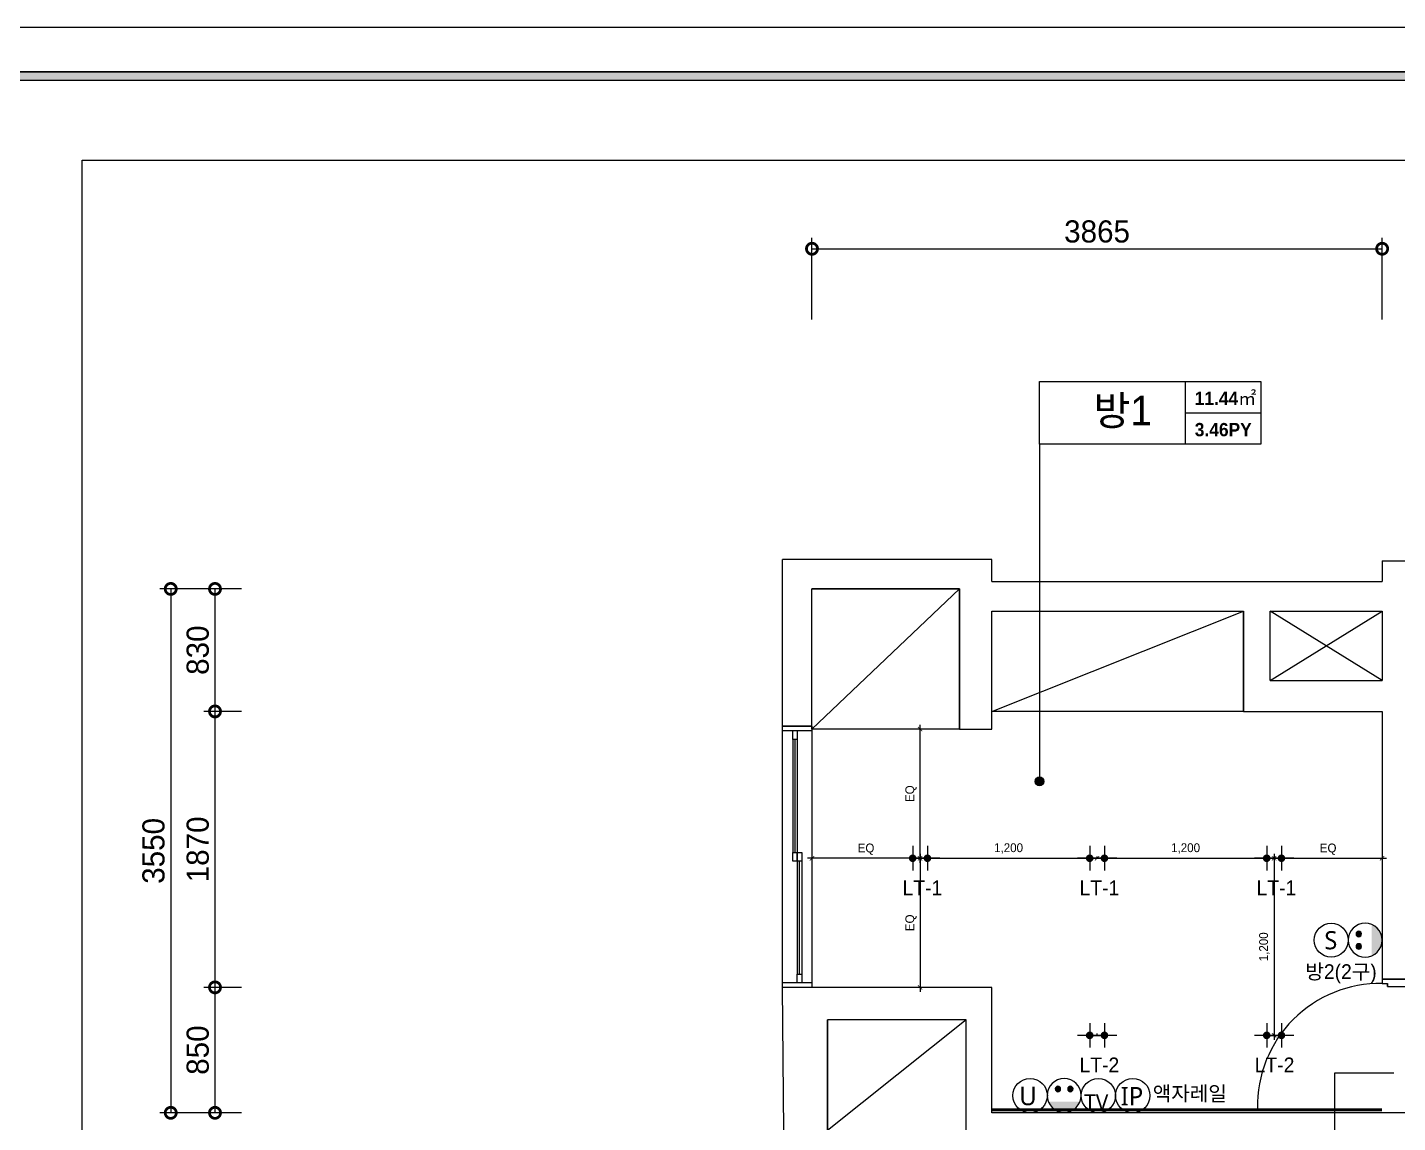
# Model space of a CAD drawing. Header units: inches. Extents: x -192760 to -100777, y -168280 to -114728.
# Drawn here: x -165832 to -156543, y -143885 to -136463 of the extents above; entities that cross this region are included whole.
import ezdxf
from ezdxf.enums import TextEntityAlignment as Align

# ---------------------------------------------------------------- set-up
doc = ezdxf.new("R2010")
doc.units = ezdxf.units.IN
doc.header["$LTSCALE"] = 50
doc.header["$MEASUREMENT"] = 0
for name, color, linetype in [('0-ELC TEXT', 7, 'Continuous'), ('03-TEXT', 3, 'Continuous'), ('06-FUR', 6, 'Continuous'), ('06-LIGHT', 4, 'Continuous'), ('07-DIM', 5, 'Continuous'), ('3.기호.계단선', 30, 'Continuous'), ('_LIBR', 4, 'Continuous'), ('F-SYM', 7, 'Continuous'), ('FORM(YOURNAME)-11', 1, 'Continuous'), ('RC-LIGHT', 7, 'Continuous'), ('도면층2', 2, 'Continuous'), ('도면층4', 4, 'Continuous'), ('도면층5', 5, 'Continuous'), ('도면층8', 8, 'Continuous'), ('설비', 7, 'Continuous')]:
    doc.layers.add(name, color=color, linetype=linetype)
doc.styles.add('HY 울릉도 L', font='')
doc.styles.add('HY울릉도L', font='Expo M.ttf')
doc.styles.get("Standard").update_dxf_attribs({"font": 'txt.shx', "bigfont": 'whgtxt.shx'})
doc.styles.add('YOURNAME', font='HY울릉도M.TTF')
doc.styles.add('넥슨고딕', font='NEXONLv1GothicBold.ttf')
doc.styles.add('코레일둥고', font='Korail_Round_Gothic_Medium.ttf')
doc.styles.get('HY 울릉도 L').set_extended_font_data('HY울릉도L')
doc.linetypes.add('ZIGZAG', pattern='A,0.0001,-0.2,[131,ltypeshp.shx,S=0.2,R=0,X=-0.2,Y=0],-0.4,[131,ltypeshp.shx,S=0.2,R=180,X=0.2,Y=0],-0.2', length=0.8001)
doc.dimstyles.new('30', dxfattribs={"dimscale": 30, "dimtxt": 2, "dimasz": 1, "dimexe": 1, "dimexo": 1, "dimgap": 1, "dimtad": 1, "dimdec": 0, "dimrnd": 0.05, "dimdsep": 46, "dimlunit": 6, "dimtxsty": 'HY 울릉도 L', "dimblk": 'ARCHTICK', "dimcen": 2.5, "dimdle": 1, "dimclrd": 133, "dimclre": 133, "dimclrt": 30, "dimadec": 0, "dimazin": 0, "dimtfac": 1, "dimtdec": 0, "dimtix": 1, "dimtmove": 2, "dimatfit": 3, "dimldrblk": 'ARCHTICK', "dimfxl": 0, "dimlwd": -1, "dimlwe": -1, "dimarcsym": 0})
doc.dimstyles.new('60', dxfattribs={"dimscale": 60, "dimtxt": 2.5, "dimasz": 2.5, "dimexe": 1.25, "dimexo": 2, "dimtad": 1, "dimdec": 0, "dimtxsty": 'HY울릉도L', "dimblk": 'DOTSMALL', "dimcen": 2.5, "dimclrd": 1, "dimclre": 1, "dimclrt": 2, "dimadec": 0, "dimazin": 0, "dimtfac": 1, "dimtdec": 0, "dimtix": 1, "dimtmove": 0, "dimatfit": 3, "dimldrblk": 'DOTSMALL', "dimfxl": 0, "dimarcsym": 0})

# ---------------------------------------------------------------- blocks, each defined once
blk = doc.blocks.new('FORM-PLAN')
at = {"layer": 'FORM(YOURNAME)-11'}
h = blk.add_hatch(color=256, dxfattribs=at)
h.dxf.hatch_style = 1
h.paths.add_polyline_path([(-71444, 55115), (10556, 55115), (10556, 54915), (-71444, 54915)])
h.paths.add_polyline_path([(-71444, -2085), (10556, -2085), (10556, -2285), (-71444, -2285)])
at = {"layer": 'Defpoints', "color": 158}
for points in [[(-71444, -2285), (10556, -2285), (10556, 55115), (-71444, 55115)], [(-69444, 53115), (-64, 53115), (-64, 1215), (-69444, 1215)]]:
    blk.add_lwpolyline(points, close=True, dxfattribs=at)
at = {"layer": 'FORM(YOURNAME)-11', "color": 250}
blk.add_lwpolyline([(-72444, -3285), (11556, -3285), (11556, 56115), (-72444, 56115)], close=True, dxfattribs=at)
at = {"layer": 'FORM(YOURNAME)-11'}
blk.add_lwpolyline([(-71444, 55115), (10556, 55115), (10556, 54915), (-71444, 54915)], close=True, dxfattribs=at)
at = {"layer": 'FORM(YOURNAME)-11', "color": 3, "style": 'YOURNAME'}
for tag, height, p in [('1', 450, (9905, 18188)), ('2', 450, (9905, 17544)), ('3', 450, (9905, 16257)), ('4', 450, (9905, 14326)), ('5', 515, (9905, 12009)), ('6', 515, (9905, 9757)), ('7', 515, (9905, 7504)), ('8', 515, (9905, 5252)), ('9', 515, (9905, 2999)), ('10', 515, (5655, 811)), ('11', 515, (9905, 747)), ('12', 515, (5655, -1441)), ('13', 515, (9905, -1441))]:
    blk.add_attdef(tag, text='', height=height, dxfattribs=at).set_placement(p, align=Align.MIDDLE_RIGHT)
blk = doc.blocks.new('*U428')
at = {"layer": 'F-SYM', "xscale": 0.3, "yscale": 0.3, "zscale": 0.3}
blk.add_blockref('FORM-PLAN', (-144626.9, -153298), dxfattribs=at)
blk = doc.blocks.new('_DOTSMALL')
at = {"color": 0, "linetype": 'ByBlock', "const_width": 0.5}
blk.add_lwpolyline([(-0.0625, 0, 1), (0.0625, 0, 1)], format="xyb", close=True, dxfattribs=at)
blk = doc.blocks.new('*D208')
at = {"layer": '07-DIM', "color": 1, "lineweight": -2}
for p, q in [((-164380.2, -140268.4), (-164935.2, -140268.4)), ((-164860.2, -140268.4), (-164860.2, -143818.4)), ((-164380.2, -143818.4), (-164935.2, -143818.4))]:
    blk.add_line(p, q, dxfattribs=at)
at = {"layer": 'Defpoints', "color": 0}
for p in [(-164260.2, -140268.4), (-164860.2, -143818.4), (-164260.2, -143818.4)]:
    blk.add_point(p, dxfattribs=at)
at = {"layer": '07-DIM', "color": 1, "lineweight": -2, "xscale": 150, "yscale": 150, "zscale": 150}
for p, rotation in [((-164860.2, -140268.4), 90), ((-164860.2, -143818.4), 270)]:
    blk.add_blockref('_DOTSMALL', p, dxfattribs=dict(at, rotation=rotation))
at = {"layer": '07-DIM', "color": 2, "insert": (-164976.4, -142043.4), "char_height": 150, "attachment_point": 5, "rotation": 90, "style": 'HY울릉도L'}
blk.add_mtext('3550', dxfattribs=at)
blk = doc.blocks.new('*D209')
at = {"layer": '07-DIM', "color": 1, "lineweight": -2}
for p, q in [((-164380.2, -142968.4), (-164635.2, -142968.4)), ((-164560.2, -143818.4), (-164560.2, -142968.4)), ((-164380.2, -143818.4), (-164635.2, -143818.4))]:
    blk.add_line(p, q, dxfattribs=at)
at = {"layer": 'Defpoints', "color": 0}
for p in [(-164560.2, -142968.4), (-164260.2, -142968.4), (-164260.2, -143818.4)]:
    blk.add_point(p, dxfattribs=at)
at = {"layer": '07-DIM', "color": 1, "lineweight": -2, "xscale": 150, "yscale": 150, "zscale": 150}
for p, rotation in [((-164560.2, -142968.4), 90), ((-164560.2, -143818.4), 270)]:
    blk.add_blockref('_DOTSMALL', p, dxfattribs=dict(at, rotation=rotation))
at = {"layer": '07-DIM', "color": 2, "insert": (-164676.6, -143393.4), "char_height": 150, "attachment_point": 5, "rotation": 90, "style": 'HY울릉도L'}
blk.add_mtext('850', dxfattribs=at)
blk = doc.blocks.new('*D198')
at = {"layer": '07-DIM', "color": 1, "lineweight": -2}
for p, q in [((-164380.2, -141098.4), (-164635.2, -141098.4)), ((-164560.2, -142968.4), (-164560.2, -141098.4)), ((-164380.2, -142968.4), (-164635.2, -142968.4))]:
    blk.add_line(p, q, dxfattribs=at)
at = {"layer": 'Defpoints', "color": 0}
for p in [(-164560.2, -141098.4), (-164260.2, -141098.4), (-164260.2, -142968.4)]:
    blk.add_point(p, dxfattribs=at)
at = {"layer": '07-DIM', "color": 1, "lineweight": -2, "xscale": 150, "yscale": 150, "zscale": 150}
for p, rotation in [((-164560.2, -141098.4), 90), ((-164560.2, -142968.4), 270)]:
    blk.add_blockref('_DOTSMALL', p, dxfattribs=dict(at, rotation=rotation))
at = {"layer": '07-DIM', "color": 2, "insert": (-164676.6, -142033.4), "char_height": 150, "attachment_point": 5, "rotation": 90, "style": 'HY울릉도L'}
blk.add_mtext('1870', dxfattribs=at)
blk = doc.blocks.new('*D199')
at = {"layer": '07-DIM', "color": 1, "lineweight": -2}
for p, q in [((-164380.2, -140268.4), (-164635.2, -140268.4)), ((-164560.2, -141098.4), (-164560.2, -140268.4)), ((-164380.2, -141098.4), (-164635.2, -141098.4))]:
    blk.add_line(p, q, dxfattribs=at)
at = {"layer": 'Defpoints', "color": 0}
for p in [(-164560.2, -140268.4), (-164260.2, -140268.4), (-164260.2, -141098.4)]:
    blk.add_point(p, dxfattribs=at)
at = {"layer": '07-DIM', "color": 1, "lineweight": -2, "xscale": 150, "yscale": 150, "zscale": 150}
for p, rotation in [((-164560.2, -140268.4), 90), ((-164560.2, -141098.4), 270)]:
    blk.add_blockref('_DOTSMALL', p, dxfattribs=dict(at, rotation=rotation))
at = {"layer": '07-DIM', "color": 2, "insert": (-164676.6, -140683.4), "char_height": 150, "attachment_point": 5, "rotation": 90, "style": 'HY울릉도L'}
blk.add_mtext('830', dxfattribs=at)
blk = doc.blocks.new('*D200')
at = {"layer": '07-DIM', "color": 1, "lineweight": -2}
for p, q in [((-160513.2, -138443.4), (-160513.2, -137888.4)), ((-156648.2, -138443.4), (-156648.2, -137888.4)), ((-160513.2, -137963.4), (-156648.2, -137963.4))]:
    blk.add_line(p, q, dxfattribs=at)
at = {"layer": 'Defpoints', "color": 0}
for p in [(-156648.2, -137963.4), (-160513.2, -138563.4), (-156648.2, -138563.4)]:
    blk.add_point(p, dxfattribs=at)
at = {"layer": '07-DIM', "color": 1, "lineweight": -2, "xscale": 150, "yscale": 150, "zscale": 150, "rotation": 180}
blk.add_blockref('_DOTSMALL', (-160513.2, -137963.4), dxfattribs=at)
at = {"layer": '07-DIM', "color": 1, "lineweight": -2, "xscale": 150, "yscale": 150, "zscale": 150}
blk.add_blockref('_DOTSMALL', (-156648.2, -137963.4), dxfattribs=at)
at = {"layer": '07-DIM', "color": 2, "insert": (-158580.7, -137847), "char_height": 150, "attachment_point": 5, "style": 'HY울릉도L'}
blk.add_mtext('3865', dxfattribs=at)
blk = doc.blocks.new('swich')
at = {"layer": '설비', "color": 140}
blk.add_circle((372828.6, -86554.1), 84, dxfattribs=at)
at = {"layer": '설비', "color": 140, "insert": (372858.7, -86509.1), "char_height": 90, "attachment_point": 3}
blk.add_mtext_dynamic_manual_height_columns('{\\fMalgun Gothic|b0|i0|c129|p50;S}', width=143.497, gutter_width=1, heights=[0], dxfattribs=at)
blk = doc.blocks.new('egoo')
at = {"layer": '설비'}
h = blk.add_hatch(color=140, dxfattribs=at)
edge = h.paths.add_edge_path()
edge.add_arc((1015645, 443434), 22.3, 0, 360)
h = blk.add_hatch(color=140, dxfattribs=at)
edge = h.paths.add_edge_path()
edge.add_arc((1015748, 443434), 22.3, 0, 360)
h = blk.add_hatch(color=140, dxfattribs=at)
edge = h.paths.add_edge_path()
edge.add_line((1015826, 443329), (1015567, 443329))
edge.add_ellipse((1015696, 443381), major_axis=(99, 99), ratio=1, start_angle=156.9578, end_angle=293.0422)
at = {"layer": '설비', "color": 140}
for centre, radius in [((1015696, 443381), 140), ((1015645, 443434), 22.3), ((1015748, 443434), 22.3)]:
    blk.add_circle(centre, radius, dxfattribs=at)
blk = doc.blocks.new('utp')
at = {"layer": '설비', "color": 140}
blk.add_circle((372928, -86921), 140, dxfattribs=at)
at = {"layer": '설비', "color": 140, "insert": (372982, -87001), "char_height": 150, "attachment_point": 9}
blk.add_mtext_dynamic_manual_height_columns('{\\fMalgun Gothic|b0|i0|c129|p50;U}', width=275.64, gutter_width=1, heights=[0], dxfattribs=at)
blk = doc.blocks.new('TV')
at = {"layer": '설비', "color": 140}
blk.add_circle((146227, 46947), 140, dxfattribs=at)
at = {"layer": '설비', "color": 140, "insert": (146088, 46828), "char_height": 130, "attachment_point": 7}
blk.add_mtext_dynamic_manual_height_columns('{\\fMalgun Gothic|b0|i0|c129|p50;\\W0.54937; \\W1;TV}', width=275.64, gutter_width=1, heights=[0], dxfattribs=at)
blk = doc.blocks.new('flloo')
at = {"layer": '도면층2'}
for p, q in [((-160713.2, -120063.3), (-160713.2, -118933.3)), ((-159293.2, -118933.3), (-160713.2, -118933.3)), ((-159293.2, -119083.3), (-159293.2, -118933.3)), ((-156648.2, -118943.3), (-149898.2, -118943.3)), ((-156648.2, -118943.3), (-156648.2, -119083.3)), ((-160513.2, -120063.3), (-160513.2, -119133.3)), ((-159513.2, -119133.3), (-160513.2, -119133.3)), ((-159513.2, -120083.3), (-159513.2, -119133.3)), ((-159293.2, -119083.3), (-156648.2, -119083.3)), ((-159293.2, -120083.3), (-159293.2, -119283.3)), ((-159293.2, -119283.3), (-157588.2, -119283.3)), ((-157588.2, -119963.3), (-157588.2, -119283.3)), ((-157408.2, -119753.3), (-157408.2, -119283.3)), ((-157408.2, -119283.3), (-156648.2, -119283.3)), ((-156648.2, -119283.3), (-156648.2, -119753.3)), ((-157408.2, -119753.3), (-156648.2, -119753.3)), ((-157588.2, -119963.3), (-156648.2, -119963.3)), ((-156648.2, -119963.3), (-156648.2, -121778.3)), ((-160513.2, -120063.3), (-160713.2, -120063.3)), ((-159513.2, -120083.3), (-159293.2, -120083.3)), ((-160703.2, -122803.3), (-160713.2, -121833.3)), ((-159293.2, -121833.3), (-160712.2, -121833.3)), ((-159293.2, -122683.3), (-159293.2, -121833.3)), ((-156648.2, -121778.3), (-156393.2, -121778.3)), ((-160408.2, -122803.3), (-160408.2, -122053.3)), ((-159468.2, -122053.3), (-160408.2, -122053.3)), ((-159468.2, -122873.3), (-159468.2, -122053.3)), ((-156393.2, -122683.3), (-159293.2, -122683.3))]:
    blk.add_line(p, q, dxfattribs=at)
at = {"layer": '도면층4'}
for p, q in [((-160713.2, -121833.3), (-160713.2, -120063.3)), ((-160713.2, -120063.3), (-160513.2, -120063.3)), ((-160713.2, -120093.3), (-160513.2, -120093.3)), ((-160513.2, -120063.3), (-160513.2, -121833.3)), ((-160628.2, -120918.3), (-160628.2, -120153.3)), ((-160598.2, -121743.3), (-160598.2, -120978.3)), ((-160513.2, -121803.3), (-160713.2, -121803.3)), ((-160513.2, -121833.3), (-160713.2, -121833.3))]:
    blk.add_line(p, q, dxfattribs=at)
for points in [[(-160613.2, -120153.3), (-160643.2, -120153.3), (-160643.2, -120093.3), (-160613.2, -120093.3)], [(-160613.2, -120978.3), (-160643.2, -120978.3), (-160643.2, -120918.3), (-160613.2, -120918.3)], [(-160583.2, -120978.3), (-160613.2, -120978.3), (-160613.2, -120918.3), (-160583.2, -120918.3)], [(-160583.2, -121803.3), (-160613.2, -121803.3), (-160613.2, -121743.3), (-160583.2, -121743.3)]]:
    blk.add_lwpolyline(points, close=True, dxfattribs=at)
at = {"layer": '도면층5'}
for p, q in [((-160643.2, -120153.3), (-160643.2, -120918.3)), ((-160613.2, -120153.3), (-160613.2, -120918.3)), ((-160613.2, -120978.3), (-160613.2, -121743.3)), ((-160583.2, -120978.3), (-160583.2, -121743.3))]:
    blk.add_line(p, q, dxfattribs=at)
at = {"layer": '도면층8'}
for p, q in [((-156648.2, -119753.3), (-157408.2, -119283.3)), ((-157408.2, -119753.3), (-156648.2, -119283.3))]:
    blk.add_line(p, q, dxfattribs=at)
blk = doc.blocks.new('asrffwtrw')
at = {"layer": '06-FUR', "color": 8}
for p, q in [((-212896, -155979.6), (-213896, -156929.6)), ((-212676, -156809.6), (-210971, -156129.6)), ((-212851, -158899.6), (-213791, -159649.6))]:
    blk.add_line(p, q, dxfattribs=at)
for points in [[(-212896, -156929.6), (-213896, -156929.6), (-213896, -155979.6), (-212896, -155979.6)], [(-210971, -156809.6), (-212676, -156809.6), (-212676, -156129.6), (-210971, -156129.6)], [(-213791, -159649.6), (-212851, -159649.6), (-212851, -158899.6), (-213791, -158899.6)]]:
    blk.add_lwpolyline(points, close=True, dxfattribs=at)
at = {"layer": '_LIBR', "color": 8, "linetype": 'Continuous'}
blk.add_lwpolyline([(-209995.1, -158674.5), (-209776, -158674.5), (-209776, -158624.6), (-210031, -158624.6), (-210031, -158654), (-209995.1, -158654), (-209995.1, -158674.5), (-209995.1, -158654)], dxfattribs=at)
blk.add_arc((-210047.4, -159482.6), 828.8, 88.86694, 181.21835, dxfattribs=at)
at = {"layer": '도면층2'}
blk.add_blockref('flloo', (-53382.8, -36846.4), dxfattribs=at)
blk = doc.blocks.new('2DLSCL')
h = blk.add_hatch(color=256)
h.dxf.hatch_style = 1
edge = h.paths.add_edge_path()
edge.add_arc((36127.3, 44397.2), 26, 0, 360, ccw=False)
h = blk.add_hatch(color=256)
h.dxf.hatch_style = 1
edge = h.paths.add_edge_path()
edge.add_arc((36227.3, 44397.2), 26, 0, 360, ccw=False)
at = {"color": 1, "linetype": 'Continuous'}
for p, q in [((36127.3, 44480.5), (36127.3, 44313.9)), ((36227.3, 44480.5), (36227.3, 44313.9)), ((36210.6, 44397.2), (36044, 44397.2)), ((36310.6, 44397.2), (36144, 44397.2))]:
    blk.add_line(p, q, dxfattribs=at)
blk.add_lwpolyline([(36127.3, 44397.2), (36227.3, 44397.2), (36177.3, 44397.2), (36177.3, 44408.9)], dxfattribs=at)
blk = doc.blocks.new('_ArchTick')
at = {"color": 0, "linetype": 'ByBlock', "const_width": 0.15}
blk.add_lwpolyline([(-0.5, -0.5), (0.5, 0.5)], dxfattribs=at)
blk = doc.blocks.new('*D235')
at = {"layer": 'Defpoints', "color": 0}
for p in [(-159780.7, -142093.4), (-158580.7, -142093.4), (-158580.7, -142093.4)]:
    blk.add_point(p, dxfattribs=at)
at = {"layer": 'RC-LIGHT', "color": 133}
blk.add_line((-159810.7, -142093.4), (-158550.7, -142093.4), dxfattribs=at)
at = {"layer": 'RC-LIGHT', "color": 133, "xscale": 30, "yscale": 30, "zscale": 30, "rotation": 180}
blk.add_blockref('_ArchTick', (-159780.7, -142093.4), dxfattribs=at)
at = {"layer": 'RC-LIGHT', "color": 133, "xscale": 30, "yscale": 30, "zscale": 30}
blk.add_blockref('_ArchTick', (-158580.7, -142093.4), dxfattribs=at)
at = {"layer": 'RC-LIGHT', "color": 30, "insert": (-159180.7, -142027.5), "char_height": 60, "attachment_point": 5, "style": 'HY 울릉도 L'}
blk.add_mtext('1,200', dxfattribs=at)
blk = doc.blocks.new('*D236')
at = {"layer": 'Defpoints', "color": 0}
for p in [(-159780.7, -141218.4), (-159780.7, -141218.4), (-159780.7, -142093.4)]:
    blk.add_point(p, dxfattribs=at)
at = {"layer": 'RC-LIGHT', "color": 133}
for p, q in [((-159810.7, -141218.4), (-159810.7, -141218.4)), ((-159780.7, -142123.4), (-159780.7, -141188.4)), ((-159810.7, -142093.4), (-159810.7, -142093.4))]:
    blk.add_line(p, q, dxfattribs=at)
at = {"layer": 'RC-LIGHT', "color": 133, "xscale": 30, "yscale": 30, "zscale": 30}
for p, rotation in [((-159780.7, -141218.4), 90), ((-159780.7, -142093.4), 270)]:
    blk.add_blockref('_ArchTick', p, dxfattribs=dict(at, rotation=rotation))
at = {"layer": 'RC-LIGHT', "color": 30, "insert": (-159842, -141655.9), "char_height": 60, "attachment_point": 5, "rotation": 90, "style": 'HY 울릉도 L'}
blk.add_mtext('EQ', dxfattribs=at)
blk = doc.blocks.new('*D237')
at = {"layer": 'Defpoints', "color": 0}
for p in [(-159780.7, -142093.4), (-159780.7, -142968.4), (-159780.7, -142968.4)]:
    blk.add_point(p, dxfattribs=at)
at = {"layer": 'RC-LIGHT', "color": 133}
for p, q in [((-159810.7, -142093.4), (-159810.7, -142093.4)), ((-159780.7, -142063.4), (-159780.7, -142998.4)), ((-159810.7, -142968.4), (-159810.7, -142968.4))]:
    blk.add_line(p, q, dxfattribs=at)
at = {"layer": 'RC-LIGHT', "color": 133, "xscale": 30, "yscale": 30, "zscale": 30}
for p, rotation in [((-159780.7, -142093.4), 90), ((-159780.7, -142968.4), 270)]:
    blk.add_blockref('_ArchTick', p, dxfattribs=dict(at, rotation=rotation))
at = {"layer": 'RC-LIGHT', "color": 30, "insert": (-159842, -142530.9), "char_height": 60, "attachment_point": 5, "rotation": 90, "style": 'HY 울릉도 L'}
blk.add_mtext('EQ', dxfattribs=at)
blk = doc.blocks.new('*D238')
at = {"layer": 'Defpoints', "color": 0}
for p in [(-160513.2, -142093.4), (-160513.2, -142093.4), (-159780.7, -142093.4)]:
    blk.add_point(p, dxfattribs=at)
at = {"layer": 'RC-LIGHT', "color": 133}
blk.add_line((-159750.7, -142093.4), (-160543.2, -142093.4), dxfattribs=at)
at = {"layer": 'RC-LIGHT', "color": 133, "xscale": 30, "yscale": 30, "zscale": 30, "rotation": 180}
blk.add_blockref('_ArchTick', (-160513.2, -142093.4), dxfattribs=at)
at = {"layer": 'RC-LIGHT', "color": 133, "xscale": 30, "yscale": 30, "zscale": 30}
blk.add_blockref('_ArchTick', (-159780.7, -142093.4), dxfattribs=at)
at = {"layer": 'RC-LIGHT', "color": 30, "insert": (-160146.9, -142032.1), "char_height": 60, "attachment_point": 5, "style": 'HY 울릉도 L'}
blk.add_mtext('EQ', dxfattribs=at)
blk = doc.blocks.new('*D239')
at = {"layer": 'Defpoints', "color": 0}
for p in [(-158580.7, -142093.4), (-157380.7, -142093.4), (-157380.7, -142093.4)]:
    blk.add_point(p, dxfattribs=at)
at = {"layer": 'RC-LIGHT', "color": 133}
blk.add_line((-158610.7, -142093.4), (-157350.7, -142093.4), dxfattribs=at)
at = {"layer": 'RC-LIGHT', "color": 133, "xscale": 30, "yscale": 30, "zscale": 30, "rotation": 180}
blk.add_blockref('_ArchTick', (-158580.7, -142093.4), dxfattribs=at)
at = {"layer": 'RC-LIGHT', "color": 133, "xscale": 30, "yscale": 30, "zscale": 30}
blk.add_blockref('_ArchTick', (-157380.7, -142093.4), dxfattribs=at)
at = {"layer": 'RC-LIGHT', "color": 30, "insert": (-157980.7, -142027.5), "char_height": 60, "attachment_point": 5, "style": 'HY 울릉도 L'}
blk.add_mtext('1,200', dxfattribs=at)
blk = doc.blocks.new('*D240')
at = {"layer": 'Defpoints', "color": 0}
for p in [(-157380.7, -142093.4), (-156648.2, -142093.4), (-156648.2, -142093.4)]:
    blk.add_point(p, dxfattribs=at)
at = {"layer": 'RC-LIGHT', "color": 133}
blk.add_line((-157410.7, -142093.4), (-156618.2, -142093.4), dxfattribs=at)
at = {"layer": 'RC-LIGHT', "color": 133, "xscale": 30, "yscale": 30, "zscale": 30, "rotation": 180}
blk.add_blockref('_ArchTick', (-157380.7, -142093.4), dxfattribs=at)
at = {"layer": 'RC-LIGHT', "color": 133, "xscale": 30, "yscale": 30, "zscale": 30}
blk.add_blockref('_ArchTick', (-156648.2, -142093.4), dxfattribs=at)
at = {"layer": 'RC-LIGHT', "color": 30, "insert": (-157014.4, -142032.1), "char_height": 60, "attachment_point": 5, "style": 'HY 울릉도 L'}
blk.add_mtext('EQ', dxfattribs=at)
blk = doc.blocks.new('*D241')
at = {"layer": 'Defpoints', "color": 0}
for p in [(-157380.7, -142093.4), (-157380.7, -143293.4), (-157380.7, -143293.4)]:
    blk.add_point(p, dxfattribs=at)
at = {"layer": 'RC-LIGHT', "color": 133}
for p, q in [((-157410.7, -142093.4), (-157410.7, -142093.4)), ((-157380.7, -142063.4), (-157380.7, -143323.4)), ((-157410.7, -143293.4), (-157410.7, -143293.4))]:
    blk.add_line(p, q, dxfattribs=at)
at = {"layer": 'RC-LIGHT', "color": 133, "xscale": 30, "yscale": 30, "zscale": 30}
for p, rotation in [((-157380.7, -142093.4), 90), ((-157380.7, -143293.4), 270)]:
    blk.add_blockref('_ArchTick', p, dxfattribs=dict(at, rotation=rotation))
at = {"layer": 'RC-LIGHT', "color": 30, "insert": (-157446.6, -142693.4), "char_height": 60, "attachment_point": 5, "rotation": 90, "style": 'HY 울릉도 L'}
blk.add_mtext('1,200', dxfattribs=at)
blk = doc.blocks.new('IP')
at = {"layer": '설비', "color": 10}
blk.add_circle((-153358.7, -143200.5), 116.7, dxfattribs=at)
at = {"layer": '설비', "color": 10, "insert": (-153287.6, -143267), "char_height": 125, "attachment_point": 9}
blk.add_mtext_dynamic_manual_height_columns('{\\fMalgun Gothic|b0|i0|c129|p50;IP}', width=229.7, gutter_width=0.833, heights=[0], dxfattribs=at)

msp = doc.modelspace()

# ---------------------------------------------------------------- hatches: boundary and pattern name
at = {"layer": '0-ELC TEXT'}
h = msp.add_hatch(color=256, dxfattribs=at)
h.dxf.hatch_style = 1
edge = h.paths.add_edge_path()
edge.add_arc((-158971.2, -141572.5), 30, 0, 360)

# ---------------------------------------------------------------- linework, layer by layer
for p, q in [((-157980.8, -139287.9), (-157980.8, -138863.4)), ((-157980.8, -139075.7), (-157471.2, -139075.7)), ((-158971.2, -139287.9), (-158971.2, -141572.5))]:
    msp.add_line(p, q, dxfattribs=at)
msp.add_lwpolyline([(-158971.2, -138863.4), (-157471.2, -138863.4), (-157471.2, -139287.9), (-158971.2, -139287.9)], close=True, dxfattribs=at)
msp.add_lwpolyline([(-156968.2, -144048.4), (-156968.2, -143548.4), (-156568.2, -143548.4)], dxfattribs=at)
msp.add_circle((-158971.2, -141572.5), 30, dxfattribs=at)
at = {"layer": '3.기호.계단선', "linetype": 'ZIGZAG', "const_width": 20}
msp.add_lwpolyline([(-159293.2, -143798.4), (-156648.2, -143798.4)], dxfattribs=at)

# ---------------------------------------------------------------- block references
at = {"layer": '06-LIGHT'}
for p in [(-195958, -186490.6), (-194758, -186490.6), (-193558, -186490.6), (-194758, -187690.6), (-193558, -187690.6)]:
    msp.add_blockref('2DLSCL', p, dxfattribs=at)
at = {"layer": '3.기호.계단선'}
msp.add_blockref('*U428', (0, 0), dxfattribs=at)
at = {"layer": 'RC-LIGHT'}
msp.add_blockref('asrffwtrw', (53382.8, 15711.2), dxfattribs=at)
at = {"layer": 'RC-LIGHT', "color": 140, "xscale": -0.8214285869294656, "yscale": 0.8214285869294656, "zscale": 0.8214285869294656, "rotation": 90}
msp.add_blockref('egoo', (207443, 691673.4), dxfattribs=at)
at = {"layer": 'RC-LIGHT', "color": 140, "xscale": -0.8214285869294656, "yscale": 0.8214285869294656, "zscale": 0.8214285869294656}
msp.add_blockref('egoo', (675518.4, -507906.3), dxfattribs=at)
at = {"layer": 'RC-LIGHT', "xscale": 0.8333333333333334, "yscale": 0.8333333333333334, "zscale": 0.8333333333333334}
msp.add_blockref('TV', (-280427.7, -182824.6), dxfattribs=at)
at = {"layer": '설비', "color": 140, "xscale": 1.369047619047649, "yscale": 1.369047619047649, "zscale": 1.369047619047649}
msp.add_blockref('swich', (-667413.4, -24152.1), dxfattribs=at)
at = {"layer": '설비', "color": 253, "xscale": 0.8333333333333334, "yscale": 0.8333333333333334, "zscale": 0.8333333333333334}
msp.add_blockref('utp', (-469807.8, -71267.7), dxfattribs=at)
at = {"layer": '설비', "color": 253}
msp.add_blockref('IP', (-4980, -501.3), dxfattribs=at)

# ---------------------------------------------------------------- texts
at = {"layer": '03-TEXT'}
for s, height, style, p in [('방1', 200, '코레일둥고', (-158407.2, -139159)), ('11.44㎡', 90, '넥슨고딕', (-157710, -139021.6)), ('3.46PY', 90, '넥슨고딕', (-157725.4, -139233.8))]:
    msp.add_text(s, height=height, dxfattribs=dict(at, style=style)).set_placement(p, align=Align.CENTER)
at = {"layer": '3.기호.계단선', "style": '코레일둥고'}
for s, p in [('LT-1', (-159899.7, -142243.7)), ('LT-1', (-158699.7, -142243.7)), ('LT-1', (-157500, -142243.7)), ('LT-2', (-158699.7, -143443.7)), ('LT-2', (-157512, -143443.7))]:
    msp.add_text(s, height=100, dxfattribs=at).set_placement(p, align=Align.TOP_LEFT)
at = {"layer": '3.기호.계단선', "linetype": 'ZIGZAG', "style": '코레일둥고'}
msp.add_text('액자레일', height=100, dxfattribs=at).set_placement((-158203.3, -143637.8), align=Align.TOP_LEFT)
at = {"layer": 'RC-LIGHT', "color": 140, "style": '코레일둥고'}
msp.add_text('방2(2구)', height=100, dxfattribs=at).set_placement((-157168.5, -142811.9), align=Align.TOP_LEFT)

# ---------------------------------------------------------------- dimensions: what is measured, and where the dimension line sits
at = {"layer": '07-DIM'}
dim = msp.add_linear_dim(base=(-156648.2, -137963.4), p1=(-160513.2, -138563.4), p2=(-156648.2, -138563.4), dimstyle='60', dxfattribs=at)
dim.commit()
dim.dimension.update_dxf_attribs({"geometry": '*D200', "text_midpoint": (-158580.7, -137847)})
for base, p1, p2, picture, middle in [((-164860.2, -143818.4), (-164260.2, -140268.4), (-164260.2, -143818.4), '*D208', (-164976.4, -142043.4)), ((-164560.2, -140268.4), (-164260.2, -141098.4), (-164260.2, -140268.4), '*D199', (-164676.6, -140683.4)), ((-164560.2, -141098.4), (-164260.2, -142968.4), (-164260.2, -141098.4), '*D198', (-164676.6, -142033.4)), ((-164560.2, -142968.4), (-164260.2, -143818.4), (-164260.2, -142968.4), '*D209', (-164676.6, -143393.4))]:
    dim = msp.add_linear_dim(base=base, p1=p1, p2=p2, angle=90, dimstyle='60', dxfattribs=at)
    dim.commit()
    dim.dimension.update_dxf_attribs({"geometry": picture, "text_midpoint": middle})
at = {"layer": 'RC-LIGHT'}
for base, p2, picture, middle in [((-159780.7, -141218.4), (-159780.7, -141218.4), '*D236', (-159842, -141655.9)), ((-159780.7, -142968.4), (-159780.7, -142968.4), '*D237', (-159842, -142530.9))]:
    dim = msp.add_linear_dim(base=base, p1=(-159780.7, -142093.4), p2=p2, angle=90, text='EQ', dimstyle='30', override={"dimfxl": 1.25, "dimarcsym": 2}, dxfattribs=at)
    dim.commit()
    dim.dimension.update_dxf_attribs({"geometry": picture, "text_midpoint": middle})
for base, p1, p2, picture, middle in [((-160513.2, -142093.4), (-159780.7, -142093.4), (-160513.2, -142093.4), '*D238', (-160146.9, -142032.1)), ((-156648.2, -142093.4), (-157380.7, -142093.4), (-156648.2, -142093.4), '*D240', (-157014.4, -142032.1))]:
    dim = msp.add_linear_dim(base=base, p1=p1, p2=p2, text='EQ', dimstyle='30', override={"dimfxl": 1.25, "dimarcsym": 2}, dxfattribs=at)
    dim.commit()
    dim.dimension.update_dxf_attribs({"geometry": picture, "text_midpoint": middle})
for base, p1, p2, picture, middle in [((-158580.7, -142093.4), (-159780.7, -142093.4), (-158580.7, -142093.4), '*D235', (-159180.7, -142027.5)), ((-157380.7, -142093.4), (-158580.7, -142093.4), (-157380.7, -142093.4), '*D239', (-157980.7, -142027.5))]:
    dim = msp.add_linear_dim(base=base, p1=p1, p2=p2, dimstyle='30', override={"dimfxl": 1.25, "dimarcsym": 2}, dxfattribs=at)
    dim.commit()
    dim.dimension.update_dxf_attribs({"geometry": picture, "text_midpoint": middle})
dim = msp.add_linear_dim(base=(-157380.7, -143293.4), p1=(-157380.7, -142093.4), p2=(-157380.7, -143293.4), angle=90, dimstyle='30', override={"dimfxl": 1.25, "dimarcsym": 2}, dxfattribs=at)
dim.commit()
dim.dimension.update_dxf_attribs({"geometry": '*D241', "text_midpoint": (-157446.6, -142693.4)})

doc.saveas('drawing.dxf')
